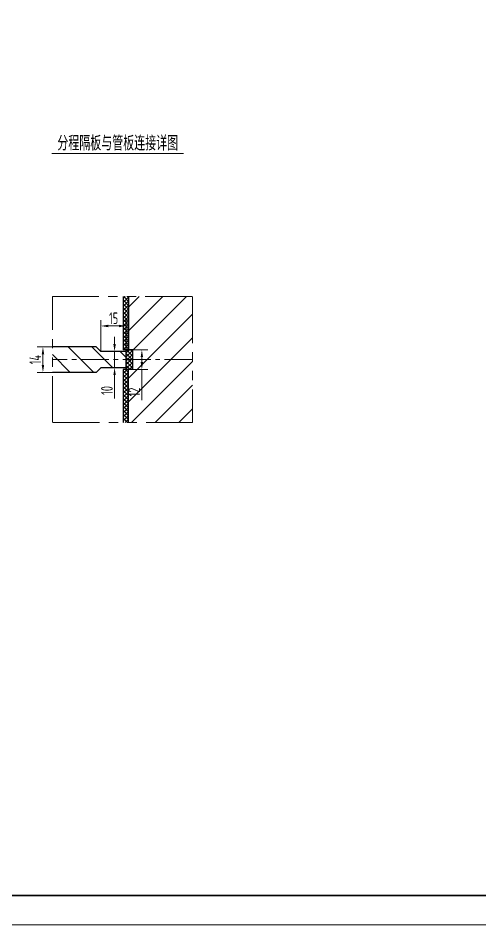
# Model space of a CAD drawing. Header units: millimetres. Extents: x 5765 to 6606, y -201 to 393.
# Drawn here: x 6254.8 to 6412.5, y -200.6 to 109.4 of the extents above; entities that cross this region are included whole.
import ezdxf
from ezdxf.enums import TextEntityAlignment as Align

# ---------------------------------------------------------------- set-up
doc = ezdxf.new("R2010")
doc.units = ezdxf.units.MM
doc.linetypes.add('CENTER2', pattern=[28.575, 19.05, -3.175, 3.175, -3.175])
doc.linetypes.add('PHANTOM2', pattern=[31.75, 15.875, -3.175, 3.175, -3.175, 3.175, -3.175])
for name, color, linetype, lineweight in [('1粗实线', 7, 'Continuous', 35), ('2细实线', 3, 'Continuous', 13), ('3中心线', 1, 'CENTER2', 13), ('5双点划线', 2, 'PHANTOM2', 13), ('6剖面线', 6, 'Continuous', 13), ('7文本', 2, 'Continuous', 13), ('8标注', 3, 'Continuous', 13), ('9图表', 4, 'Continuous', 13)]:
    doc.layers.add(name, color=color, linetype=linetype, lineweight=lineweight)
doc.styles.add('lanpec', font='bpec_e.shx', dxfattribs={"width": 0.75, "bigfont": 'hztxt.shx'})
doc.styles.add('lanpec-dim', font='bpec_e.shx', dxfattribs={"width": 0.75})
doc.dimstyles.new('lanpec', dxfattribs={"dimtxt": 4, "dimasz": 2.5, "dimexe": 2, "dimexo": 0, "dimtad": 1, "dimdsep": 46, "dimtxsty": 'lanpec-dim', "dimcen": 2.5, "dimclrd": 256, "dimclre": 256, "dimclrt": 256, "dimazin": 0, "dimtfac": 1, "dimtmove": 0, "dimatfit": 3, "dimfxl": 1, "dimlwd": -1, "dimlwe": -1, "dimarcsym": 0})

# ---------------------------------------------------------------- blocks, each defined once
blk = doc.blocks.new('A1')
at = {"layer": '1粗实线'}
blk.add_lwpolyline([(-816, 10), (-10, 10), (-10, 584), (-816, 584)], close=True, dxfattribs=at)
at = {"layer": '9图表'}
blk.add_lwpolyline([(-841, 0), (0, 0), (0, 594), (-841, 594)], close=True, dxfattribs=at)
blk = doc.blocks.new('*U26')
at = {"layer": '2细实线'}
blk.add_line((-22.5, 0), (22.5, 0), dxfattribs=at)
at = {"layer": '7文本', "style": 'lanpec', "width": 0.75}
for tag, height, p in [('节点图名称', 5, (0, 3.5)), ('比例', 4, (0, -3.25))]:
    blk.add_attdef(tag, text='', height=height, dxfattribs=at).set_placement(p, align=Align.MIDDLE_CENTER)
blk = doc.blocks.new('*D59')
at = {"layer": '8标注', "transparency": 16777216}
for p, q in [((6266.46, -2.95), (6261.24, -2.95)), ((6263.24, -5.45), (6263.24, -9.17)), ((6266.46, -11.67), (6261.24, -11.67))]:
    blk.add_line(p, q, dxfattribs=at)
for points in [[(6262.83, -5.45), (6263.66, -5.45), (6263.24, -2.95)], [(6262.83, -9.17), (6263.66, -9.17), (6263.24, -11.67)]]:
    blk.add_solid(points, dxfattribs=at)
at = {"layer": 'Defpoints', "color": 0, "transparency": 16777216}
for p in [(6266.46, -2.95), (6263.24, -11.67), (6266.46, -11.67)]:
    blk.add_point(p, dxfattribs=at)
at = {"layer": '8标注', "transparency": 16777216, "insert": (6260.62, -7.31), "char_height": 4, "attachment_point": 5, "rotation": 90, "style": 'lanpec-dim'}
blk.add_mtext('14', dxfattribs=at)
blk = doc.blocks.new('*D60')
at = {"layer": '8标注', "transparency": 16777216}
for p, q in [((6283.04, -4.53), (6283.04, 6.19)), ((6285.54, 4.19), (6289.22, 4.19)), ((6291.72, -4.53), (6291.72, 6.19))]:
    blk.add_line(p, q, dxfattribs=at)
for points in [[(6285.54, 4.6), (6285.54, 3.77), (6283.04, 4.19)], [(6289.22, 4.6), (6289.22, 3.77), (6291.72, 4.19)]]:
    blk.add_solid(points, dxfattribs=at)
at = {"layer": 'Defpoints', "color": 0, "transparency": 16777216}
for p in [(6291.72, 4.19), (6283.04, -4.53), (6291.72, -4.53)]:
    blk.add_point(p, dxfattribs=at)
at = {"layer": '8标注', "transparency": 16777216, "insert": (6287.38, 6.81), "char_height": 4, "attachment_point": 5, "style": 'lanpec-dim'}
blk.add_mtext('15', dxfattribs=at)
blk = doc.blocks.new('*D53')
at = {"layer": '8标注', "transparency": 16777216}
for p, q in [((6293.96, -3.95), (6299.03, -3.95)), ((6297.03, -6.45), (6297.03, -8.17)), ((6293.96, -10.67), (6299.03, -10.67)), ((6297.03, -10.67), (6297.03, -21.16))]:
    blk.add_line(p, q, dxfattribs=at)
for points in [[(6296.62, -6.45), (6297.45, -6.45), (6297.03, -3.95)], [(6296.62, -8.17), (6297.45, -8.17), (6297.03, -10.67)]]:
    blk.add_solid(points, dxfattribs=at)
at = {"layer": 'Defpoints', "color": 0, "transparency": 16777216}
for p in [(6293.96, -3.95), (6293.96, -10.67), (6297.03, -10.67)]:
    blk.add_point(p, dxfattribs=at)
at = {"layer": '8标注', "transparency": 16777216, "insert": (6294.41, -18.39), "char_height": 4, "attachment_point": 5, "rotation": 90, "style": 'lanpec-dim'}
blk.add_mtext('12', dxfattribs=at)
blk = doc.blocks.new('*D54')
at = {"layer": '8标注', "transparency": 16777216}
for p, q in [((6287.72, -2.03), (6287.72, 0.47)), ((6291.72, -4.53), (6285.72, -4.53)), ((6287.72, -4.53), (6287.72, -10.09)), ((6291.72, -10.09), (6285.72, -10.09)), ((6287.72, -12.59), (6287.72, -20.62))]:
    blk.add_line(p, q, dxfattribs=at)
for points in [[(6287.3, -2.03), (6288.13, -2.03), (6287.72, -4.53)], [(6287.3, -12.59), (6288.13, -12.59), (6287.72, -10.09)]]:
    blk.add_solid(points, dxfattribs=at)
at = {"layer": 'Defpoints', "color": 0, "transparency": 16777216}
for p in [(6291.72, -4.53), (6287.72, -10.09), (6291.72, -10.09)]:
    blk.add_point(p, dxfattribs=at)
at = {"layer": '8标注', "transparency": 16777216, "insert": (6285.09, -17.86), "char_height": 4, "attachment_point": 5, "rotation": 90, "style": 'lanpec-dim'}
blk.add_mtext('10', dxfattribs=at)

msp = doc.modelspace()

# ---------------------------------------------------------------- hatches: boundary and pattern name
at = {"layer": '6剖面线', "ltscale": 0.5}
h = msp.add_hatch(dxfattribs=at)
h.set_pattern_fill('ANSI37', color=256, scale=0.3, style=0)
h.set_pattern_definition([(45, (4603.8946, 1411.539), (-0.6735192, 0.6735192), []), (135, (4603.8946, 1411.539), (-0.6735192, -0.6735192), [])])
h.paths.add_polyline_path([(6290.604, -3.951), (6292.463, -3.951), (6292.463, 14.227), (6290.604, 14.227)])
h.paths.add_polyline_path([(6290.604, -28.849), (6292.463, -28.849), (6292.463, -10.671), (6290.604, -10.671)])
at = {"layer": '6剖面线'}
h = msp.add_hatch(dxfattribs=at)
h.set_pattern_fill('ANSI31', color=256, scale=1.8, angle=180, style=0)
h.set_pattern_definition([(225, (5091.369, 1250.309), (4.041115, -4.041115), [])])
h.paths.add_polyline_path([(6299.926, -18.752), (6299.926, -12.765), (6294.301, -12.765), (6294.301, -18.752)], flags=24)
h.paths.add_polyline_path([(6292.463, -10.671), (6292.463, -28.849), (6314.337, -28.849), (6314.337, -7.311), (6293.964, -7.311), (6293.964, -10.671)])
h.paths.add_polyline_path([(6292.463, 14.227), (6292.463, -3.951), (6293.964, -3.951), (6293.964, -7.311), (6314.337, -7.311), (6314.337, 14.227)])
at = {"layer": '6剖面线', "ltscale": 0.5}
h = msp.add_hatch(dxfattribs=at)
h.set_pattern_fill('ANSI31', color=256, scale=1.8, angle=90, style=0)
h.set_pattern_definition([(135, (5091.369, 1250.309), (-4.041115, -4.041115), [])])
h.paths.add_polyline_path([(6291.724, -7.311), (6291.724, -4.534), (6287.622, -4.534), (6287.622, -7.311)])
h.paths.add_polyline_path([(6287.622, -7.311), (6287.622, -10.089), (6291.724, -10.089), (6291.724, -7.311)])
h.paths.add_polyline_path([(6281.458, -2.951), (6266.456, -2.951), (6266.456, -7.311), (6287.622, -7.311), (6287.622, -4.534), (6283.04, -4.534)])
h.paths.add_polyline_path([(6266.456, -11.671), (6281.458, -11.671), (6283.04, -10.089), (6287.622, -10.089), (6287.622, -7.311), (6266.456, -7.311)])
h = msp.add_hatch(dxfattribs=at)
h.set_pattern_fill('ANSI37', color=256, scale=0.3, style=0)
h.set_pattern_definition([(45, (5091.36885, 1250.3093), (-0.6735192, 0.6735192), []), (135, (5091.36885, 1250.3093), (-0.6735192, -0.6735192), [])])
h.paths.add_polyline_path([(6293.964, -3.951), (6291.724, -3.951), (6291.724, -7.311), (6293.964, -7.311)])
h.paths.add_polyline_path([(6293.964, -7.311), (6291.724, -7.311), (6291.724, -10.671), (6293.964, -10.671)])

# ---------------------------------------------------------------- linework, layer by layer
for p, q in [((6290.604, 14.227), (6290.604, -3.951)), ((6292.463, 14.227), (6292.463, -3.951)), ((6281.458, -2.951), (6266.456, -2.951)), ((6283.04, -4.534), (6281.458, -2.951)), ((6291.724, -4.534), (6283.04, -4.534)), ((6293.964, -3.951), (6290.604, -3.951)), ((6291.724, -10.671), (6291.724, -3.951)), ((6293.964, -10.671), (6293.964, -3.951)), ((6281.458, -11.671), (6266.456, -11.671)), ((6283.04, -10.089), (6281.458, -11.671)), ((6291.724, -10.089), (6283.04, -10.089)), ((6290.604, -10.671), (6290.604, -28.849)), ((6293.964, -10.671), (6290.604, -10.671)), ((6292.463, -28.849), (6292.463, -10.671))]:
    msp.add_line(p, q)
at = {"layer": '3中心线', "ltscale": 0.5}
msp.add_line((6314.337, -7.311), (6266.456, -7.311), dxfattribs=at)
at = {"layer": '5双点划线'}
for p, q in [((6266.456, 14.227), (6314.337, 14.227)), ((6266.456, -28.849), (6266.456, 14.227)), ((6314.337, 14.227), (6314.337, -28.849)), ((6314.337, -28.849), (6266.456, -28.849))]:
    msp.add_line(p, q, dxfattribs=at)

# ---------------------------------------------------------------- block references
msp.add_blockref('*U26', (6288.783, 63.172)).add_auto_attribs({'节点图名称': '分程隔板与管板连接详图'})
at = {"layer": '2细实线'}
msp.add_blockref('A1', (6606.028, -200.559), dxfattribs=at)

# ---------------------------------------------------------------- dimensions: what is measured, and where the dimension line sits
at = {"layer": '8标注'}
dim = msp.add_linear_dim(base=(6291.724, 4.187), p1=(6283.04, -4.534), p2=(6291.724, -4.534), text='15', dimstyle='lanpec', dxfattribs=at)
dim.commit()
dim.dimension.update_dxf_attribs({"geometry": '*D60', "text_midpoint": (6287.382, 6.812)})
for base, p1, p2, text, picture, middle in [((6287.716, -10.089), (6291.716, -4.534), (6291.716, -10.089), '10', '*D54', (6287.716, -17.857)), ((6297.033, -10.671), (6293.964, -3.951), (6293.964, -10.671), '12', '*D53', (6297.033, -18.394))]:
    dim = msp.add_linear_dim(base=base, p1=p1, p2=p2, angle=90, text=text, dimstyle='lanpec', dxfattribs=at)
    dim.commit()
    dim.dimension.update_dxf_attribs({"geometry": picture, "text_midpoint": middle, "dimtype": 160})
dim = msp.add_linear_dim(base=(6263.245, -11.671), p1=(6266.456, -2.951), p2=(6266.456, -11.671), angle=90, text='14', dimstyle='lanpec', dxfattribs=at)
dim.commit()
dim.dimension.update_dxf_attribs({"geometry": '*D59', "text_midpoint": (6260.62, -7.311)})

doc.saveas('drawing.dxf')
